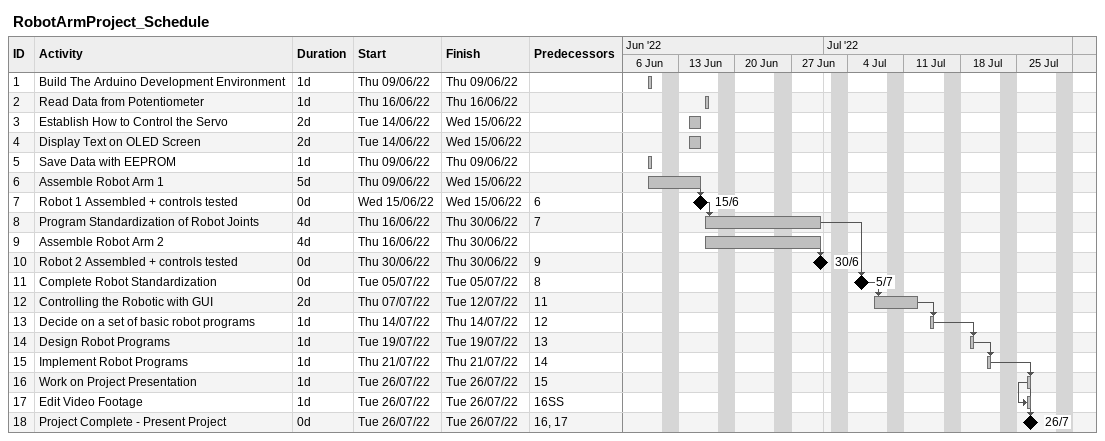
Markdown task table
RobotArmProject_Schedule

| ID | Task | Duration | Start | Finish | Predecessors |
|---|---|---|---|---|---|
| 1 | Build The Arduino Development Environment | 1d | 2022-06-09 | 2022-06-09 |  |
| 2 | Read Data from Potentiometer | 1d | 2022-06-16 | 2022-06-16 |  |
| 3 | Establish How to Control the Servo | 2d | 2022-06-14 | 2022-06-15 |  |
| 4 | Display Text on OLED Screen | 2d | 2022-06-14 | 2022-06-15 |  |
| 5 | Save Data with EEPROM | 1d | 2022-06-09 | 2022-06-09 |  |
| 6 | Assemble Robot Arm 1 | 5d | 2022-06-09 | 2022-06-15 |  |
| 7 | Robot 1 Assembled + controls tested | 0d | 2022-06-15 | 2022-06-15 | 6 |
| 8 | Program Standardization of Robot Joints | 4d | 2022-06-16 | 2022-06-30 | 7 |
| 9 | Assemble Robot Arm 2 | 4d | 2022-06-16 | 2022-06-30 |  |
| 10 | Robot 2 Assembled + controls tested | 0d | 2022-06-30 | 2022-06-30 | 9 |
| 11 | Complete Robot Standardization | 0d | 2022-07-05 | 2022-07-05 | 8 |
| 12 | Controlling the Robotic with GUI | 2d | 2022-07-07 | 2022-07-12 | 11 |
| 13 | Decide on a set of basic robot programs | 1d | 2022-07-14 | 2022-07-14 | 12 |
| 14 | Design Robot Programs | 1d | 2022-07-19 | 2022-07-19 | 13 |
| 15 | Implement Robot Programs | 1d | 2022-07-21 | 2022-07-21 | 14 |
| 16 | Work on Project Presentation | 1d | 2022-07-26 | 2022-07-26 | 15 |
| 17 | Edit Video Footage | 1d | 2022-07-26 | 2022-07-26 | 16SS |
| 18 | Project Complete - Present Project | 0d | 2022-07-26 | 2022-07-26 | 16, 17 |
